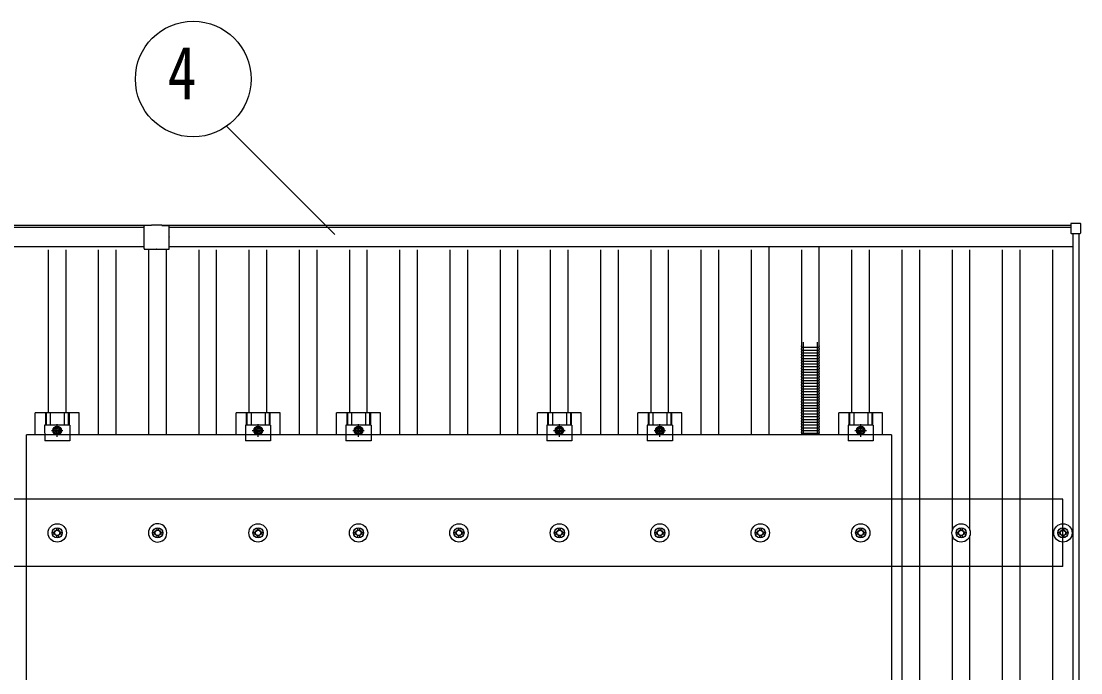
# Model space of a CAD drawing. Units: millimetres, scale not verified. Extents: x -16820 to 16820, y -11880 to 11880.
# Drawn here: x -8919 to -6809, y 7561 to 8859 of the extents above; entities that cross this region are included whole.
import ezdxf
from ezdxf.enums import TextEntityAlignment as Align

# ---------------------------------------------------------------- set-up
doc = ezdxf.new("R2010")
doc.units = ezdxf.units.MM
doc.header["$LTSCALE"] = 50
for name, color, linetype in [('0-4_YKK_13', 4, 'Continuous'), ('0-5_YKK_A1', 4, 'Continuous'), ('0-6_YKK_D', 6, 'Continuous')]:
    doc.layers.add(name, color=color, linetype=linetype)
doc.styles.add('ＭＳ ゴシック', font='')
doc.styles.get('ＭＳ ゴシック').set_extended_font_data('MS Gothic')

msp = doc.modelspace()

# ---------------------------------------------------------------- linework, layer by layer
at = {"layer": '0-4_YKK_13'}
for p, q in [((-8674.6, 8428.9), (-8674.6, 8450.5)), ((-8659.6, 8451.5), (-8673.6, 8451.5)), ((-8659.6, 8453), (-8639.6, 8453)), ((-8659.6, 8451.5), (-8659.6, 8453)), ((-8639.6, 8451.5), (-8639.6, 8453)), ((-8639.6, 8451.5), (-8625.6, 8451.5)), ((-8624.6, 8428.9), (-8624.6, 8450.5)), ((-6829.3, 8454.8), (-6829.3, 8436.8)), ((-6810.3, 8455.8), (-6828.3, 8455.8)), ((-6809.3, 8436.8), (-6809.3, 8454.8)), ((-8674.6, 8405.5), (-8674.6, 8428.1)), ((-8624.6, 8405.5), (-8624.6, 8428.1)), ((-6828.3, 8435.8), (-6810.3, 8435.8)), ((-8673.6, 8404.5), (-8650, 8404.5)), ((-8649.2, 8404.5), (-8625.6, 8404.5)), ((-7330.02, 8208.38), (-7365.18, 8208.38)), ((-7361.6, 8120.11), (-7361.6, 8219.42)), ((-7333.6, 8120.11), (-7333.6, 8219.42)), ((-7330.02, 8202.87), (-7365.18, 8202.87)), ((-7330.02, 8197.35), (-7365.18, 8197.35)), ((-7330.02, 8191.83), (-7365.18, 8191.83)), ((-7330.02, 8186.32), (-7365.18, 8186.32)), ((-7330.02, 8180.8), (-7365.18, 8180.8)), ((-7330.02, 8175.28), (-7365.18, 8175.28)), ((-7330.02, 8169.76), (-7365.18, 8169.76)), ((-7330.02, 8164.25), (-7365.18, 8164.25)), ((-7330.02, 8158.73), (-7365.18, 8158.73)), ((-7330.02, 8153.21), (-7365.18, 8153.21)), ((-7330.02, 8147.69), (-7365.18, 8147.69)), ((-7330.02, 8142.18), (-7365.18, 8142.18)), ((-7330.02, 8136.66), (-7365.18, 8136.66)), ((-7330.02, 8131.14), (-7365.18, 8131.14)), ((-7330.02, 8125.63), (-7365.18, 8125.63)), ((-7330.02, 8120.11), (-7365.18, 8120.11)), ((-7330.02, 8120.11), (-7365.18, 8120.11)), ((-7330.02, 8114.59), (-7365.18, 8114.59)), ((-7330.02, 8109.07), (-7365.18, 8109.07)), ((-7330.02, 8103.56), (-7365.18, 8103.56)), ((-7361.6, 8034.84), (-7361.6, 8120.11)), ((-7333.6, 8034.84), (-7333.6, 8120.11)), ((-7330.02, 8098.04), (-7365.18, 8098.04)), ((-7330.02, 8092.52), (-7365.18, 8092.52)), ((-7330.02, 8087), (-7365.18, 8087)), ((-8891.25, 8034.84), (-8891.25, 8078.34)), ((-8871.12, 8078.34), (-8871.12, 8054.14)), ((-8869.72, 8078.34), (-8869.72, 8054.14)), ((-8861.52, 8078.34), (-8861.52, 8054.14)), ((-8833.68, 8078.34), (-8833.68, 8054.14)), ((-8825.48, 8078.34), (-8825.48, 8054.14)), ((-8824.08, 8078.34), (-8824.08, 8054.14)), ((-8491.25, 8034.84), (-8491.25, 8078.34)), ((-8471.12, 8078.34), (-8471.12, 8054.14)), ((-8469.72, 8078.34), (-8469.72, 8054.14)), ((-8461.52, 8078.34), (-8461.52, 8054.14)), ((-8433.68, 8078.34), (-8433.68, 8054.14)), ((-8425.48, 8078.34), (-8425.48, 8054.14)), ((-8424.08, 8078.34), (-8424.08, 8054.14)), ((-8291.25, 8034.84), (-8291.25, 8078.34)), ((-8271.12, 8078.34), (-8271.12, 8054.14)), ((-8269.72, 8078.34), (-8269.72, 8054.14)), ((-8261.52, 8078.34), (-8261.52, 8054.14)), ((-8233.68, 8078.34), (-8233.68, 8054.14)), ((-8225.48, 8078.34), (-8225.48, 8054.14)), ((-8224.08, 8078.34), (-8224.08, 8054.14)), ((-7891.25, 8034.84), (-7891.25, 8078.34)), ((-7871.12, 8078.34), (-7871.12, 8054.14)), ((-7869.72, 8078.34), (-7869.72, 8054.14)), ((-7861.52, 8078.34), (-7861.52, 8054.14)), ((-7833.68, 8078.34), (-7833.68, 8054.14)), ((-7825.48, 8078.34), (-7825.48, 8054.14)), ((-7824.08, 8078.34), (-7824.08, 8054.14)), ((-7691.25, 8034.84), (-7691.25, 8078.34)), ((-7671.12, 8078.34), (-7671.12, 8054.14)), ((-7669.72, 8078.34), (-7669.72, 8054.14)), ((-7661.52, 8078.34), (-7661.52, 8054.14)), ((-7633.68, 8078.34), (-7633.68, 8054.14)), ((-7625.48, 8078.34), (-7625.48, 8054.14)), ((-7624.08, 8078.34), (-7624.08, 8054.14)), ((-7330.09, 8064.8), (-7365.24, 8064.8)), ((-7330.02, 8081.49), (-7365.18, 8081.49)), ((-7330.02, 8075.97), (-7365.18, 8075.97)), ((-7330.02, 8070.45), (-7365.18, 8070.45)), ((-7291.25, 8034.84), (-7291.25, 8078.34)), ((-7271.12, 8078.34), (-7271.12, 8054.14)), ((-7269.72, 8078.34), (-7269.72, 8054.14)), ((-7261.52, 8078.34), (-7261.52, 8054.14)), ((-7233.68, 8078.34), (-7233.68, 8054.14)), ((-7225.48, 8078.34), (-7225.48, 8054.14)), ((-7224.08, 8078.34), (-7224.08, 8054.14)), ((-8872.61, 8054.14), (-8872.6, 8022.84)), ((-8822.6, 8054.14), (-8872.61, 8054.14)), ((-8859.1, 8043.34), (-8836.1, 8043.34)), ((-8847.6, 8030.84), (-8847.6, 8055.85)), ((-8472.61, 8054.14), (-8472.6, 8022.84)), ((-8422.6, 8054.14), (-8472.61, 8054.14)), ((-8459.1, 8043.34), (-8436.1, 8043.34)), ((-8447.6, 8030.84), (-8447.6, 8055.85)), ((-8272.61, 8054.14), (-8272.6, 8022.84)), ((-8222.6, 8054.14), (-8272.61, 8054.14)), ((-8259.1, 8043.34), (-8236.1, 8043.34)), ((-8247.6, 8030.84), (-8247.6, 8055.85)), ((-7872.61, 8054.14), (-7872.6, 8022.84)), ((-7822.6, 8054.14), (-7872.61, 8054.14)), ((-7859.1, 8043.34), (-7836.1, 8043.34)), ((-7847.6, 8030.84), (-7847.6, 8055.85)), ((-7672.61, 8054.14), (-7672.6, 8022.84)), ((-7622.6, 8054.14), (-7672.61, 8054.14)), ((-7659.1, 8043.34), (-7636.1, 8043.34)), ((-7647.6, 8030.84), (-7647.6, 8055.85)), ((-7330.09, 8059.29), (-7365.24, 8059.29)), ((-7330.09, 8053.77), (-7365.24, 8053.77)), ((-7330.09, 8048.25), (-7365.24, 8048.25)), ((-7330.09, 8042.73), (-7365.24, 8042.73)), ((-7272.61, 8054.14), (-7272.6, 8022.84)), ((-7222.6, 8054.14), (-7272.61, 8054.14)), ((-7259.1, 8043.34), (-7236.1, 8043.34)), ((-7247.6, 8030.84), (-7247.6, 8055.85)), ((-8908.6, 6900.84), (-8908.6, 8034.84)), ((-7186.6, 8034.84), (-8908.6, 8034.84)), ((-7330.09, 8037.22), (-7365.24, 8037.22)), ((-8857.6, 7841.07), (-8853.18, 7841.07)), ((-8857.6, 7837.57), (-8853.18, 7837.57)), ((-8849.35, 7849.31), (-8849.35, 7844.9)), ((-8849.35, 7833.73), (-8849.35, 7829.32)), ((-8845.85, 7849.31), (-8845.85, 7844.9)), ((-8845.85, 7833.73), (-8845.85, 7829.32)), ((-8842.02, 7841.07), (-8837.6, 7841.07)), ((-8842.02, 7837.57), (-8837.6, 7837.57)), ((-8657.6, 7841.07), (-8653.18, 7841.07)), ((-8657.6, 7837.57), (-8653.18, 7837.57)), ((-8649.35, 7849.31), (-8649.35, 7844.9)), ((-8649.35, 7833.73), (-8649.35, 7829.32)), ((-8645.85, 7849.31), (-8645.85, 7844.9)), ((-8645.85, 7833.73), (-8645.85, 7829.32)), ((-8642.02, 7841.07), (-8637.6, 7841.07)), ((-8642.02, 7837.57), (-8637.6, 7837.57)), ((-8457.6, 7841.07), (-8453.18, 7841.07)), ((-8457.6, 7837.57), (-8453.18, 7837.57)), ((-8449.35, 7849.31), (-8449.35, 7844.9)), ((-8449.35, 7833.73), (-8449.35, 7829.32)), ((-8445.85, 7849.31), (-8445.85, 7844.9)), ((-8445.85, 7833.73), (-8445.85, 7829.32)), ((-8442.02, 7841.07), (-8437.6, 7841.07)), ((-8442.02, 7837.57), (-8437.6, 7837.57)), ((-8257.6, 7841.07), (-8253.18, 7841.07)), ((-8257.6, 7837.57), (-8253.18, 7837.57)), ((-8249.35, 7849.31), (-8249.35, 7844.9)), ((-8249.35, 7833.73), (-8249.35, 7829.32)), ((-8245.85, 7849.31), (-8245.85, 7844.9)), ((-8245.85, 7833.73), (-8245.85, 7829.32)), ((-8242.02, 7841.07), (-8237.6, 7841.07)), ((-8242.02, 7837.57), (-8237.6, 7837.57)), ((-8057.6, 7841.07), (-8053.18, 7841.07)), ((-8057.6, 7837.57), (-8053.18, 7837.57)), ((-8049.35, 7849.31), (-8049.35, 7844.9)), ((-8049.35, 7833.73), (-8049.35, 7829.32)), ((-8045.85, 7849.31), (-8045.85, 7844.9)), ((-8045.85, 7833.73), (-8045.85, 7829.32)), ((-8042.02, 7841.07), (-8037.6, 7841.07)), ((-8042.02, 7837.57), (-8037.6, 7837.57)), ((-7857.6, 7841.07), (-7853.18, 7841.07)), ((-7857.6, 7837.57), (-7853.18, 7837.57)), ((-7849.35, 7849.31), (-7849.35, 7844.9)), ((-7849.35, 7833.73), (-7849.35, 7829.32)), ((-7845.85, 7849.31), (-7845.85, 7844.9)), ((-7845.85, 7833.73), (-7845.85, 7829.32)), ((-7842.02, 7841.07), (-7837.6, 7841.07)), ((-7842.02, 7837.57), (-7837.6, 7837.57)), ((-7657.6, 7841.07), (-7653.18, 7841.07)), ((-7657.6, 7837.57), (-7653.18, 7837.57)), ((-7649.35, 7849.31), (-7649.35, 7844.9)), ((-7649.35, 7833.73), (-7649.35, 7829.32)), ((-7645.85, 7849.31), (-7645.85, 7844.9)), ((-7645.85, 7833.73), (-7645.85, 7829.32)), ((-7642.02, 7841.07), (-7637.6, 7841.07)), ((-7642.02, 7837.57), (-7637.6, 7837.57)), ((-7457.6, 7841.07), (-7453.18, 7841.07)), ((-7457.6, 7837.57), (-7453.18, 7837.57)), ((-7449.35, 7849.31), (-7449.35, 7844.9)), ((-7449.35, 7833.73), (-7449.35, 7829.32)), ((-7445.85, 7849.31), (-7445.85, 7844.9)), ((-7445.85, 7833.73), (-7445.85, 7829.32)), ((-7442.02, 7841.07), (-7437.6, 7841.07)), ((-7442.02, 7837.57), (-7437.6, 7837.57)), ((-7257.6, 7841.07), (-7253.18, 7841.07)), ((-7257.6, 7837.57), (-7253.18, 7837.57)), ((-7249.35, 7849.31), (-7249.35, 7844.9)), ((-7249.35, 7833.73), (-7249.35, 7829.32)), ((-7245.85, 7849.31), (-7245.85, 7844.9)), ((-7245.85, 7833.73), (-7245.85, 7829.32)), ((-7242.02, 7841.07), (-7237.6, 7841.07)), ((-7242.02, 7837.57), (-7237.6, 7837.57)), ((-7057.6, 7841.07), (-7053.18, 7841.07)), ((-7057.6, 7837.57), (-7053.18, 7837.57)), ((-7049.35, 7849.31), (-7049.35, 7844.9)), ((-7049.35, 7833.73), (-7049.35, 7829.32)), ((-7045.85, 7849.31), (-7045.85, 7844.9)), ((-7045.85, 7833.73), (-7045.85, 7829.32)), ((-7042.02, 7841.07), (-7037.6, 7841.07)), ((-7042.02, 7837.57), (-7037.6, 7837.57)), ((-6854.85, 7841.07), (-6850.43, 7841.07)), ((-6854.85, 7837.57), (-6850.43, 7837.57)), ((-6846.6, 7849.31), (-6846.6, 7844.9)), ((-6846.6, 7833.73), (-6846.6, 7829.32)), ((-6843.1, 7849.31), (-6843.1, 7844.9)), ((-6843.1, 7833.73), (-6843.1, 7829.32)), ((-6839.27, 7841.07), (-6834.85, 7841.07)), ((-6839.27, 7837.57), (-6834.85, 7837.57))]:
    msp.add_line(p, q, dxfattribs=at)
for points in [[(-8803.95, 8034.84), (-8803.95, 8078.34), (-8891.25, 8078.34)], [(-8403.95, 8034.84), (-8403.95, 8078.34), (-8491.25, 8078.34)], [(-8203.95, 8034.84), (-8203.95, 8078.34), (-8291.25, 8078.34)], [(-7803.95, 8034.84), (-7803.95, 8078.34), (-7891.25, 8078.34)], [(-7603.95, 8034.84), (-7603.95, 8078.34), (-7691.25, 8078.34)], [(-7203.95, 8034.84), (-7203.95, 8078.34), (-7291.25, 8078.34)], [(-8822.6, 8054.14), (-8822.6, 8022.84), (-8872.6, 8022.84)], [(-8422.6, 8054.14), (-8422.6, 8022.84), (-8472.6, 8022.84)], [(-8222.6, 8054.14), (-8222.6, 8022.84), (-8272.6, 8022.84)], [(-7822.6, 8054.14), (-7822.6, 8022.84), (-7872.6, 8022.84)], [(-7622.6, 8054.14), (-7622.6, 8022.84), (-7672.6, 8022.84)], [(-7222.6, 8054.14), (-7222.6, 8022.84), (-7272.6, 8022.84)], [(-7186.6, 8034.84), (-7186.6, 6900.84), (-8908.6, 6900.84)]]:
    msp.add_lwpolyline(points, dxfattribs=at)
for points in [[(-8847.6, 8035.84), (-8841.1, 8039.59), (-8841.1, 8047.09), (-8847.6, 8050.85), (-8854.1, 8047.09), (-8854.1, 8039.59)], [(-8447.6, 8035.84), (-8441.1, 8039.59), (-8441.1, 8047.09), (-8447.6, 8050.85), (-8454.1, 8047.09), (-8454.1, 8039.59)], [(-8247.6, 8035.84), (-8241.1, 8039.59), (-8241.1, 8047.09), (-8247.6, 8050.85), (-8254.1, 8047.09), (-8254.1, 8039.59)], [(-7847.6, 8035.84), (-7841.1, 8039.59), (-7841.1, 8047.09), (-7847.6, 8050.85), (-7854.1, 8047.09), (-7854.1, 8039.59)], [(-7647.6, 8035.84), (-7641.1, 8039.59), (-7641.1, 8047.09), (-7647.6, 8050.85), (-7654.1, 8047.09), (-7654.1, 8039.59)], [(-7247.6, 8035.84), (-7241.1, 8039.59), (-7241.1, 8047.09), (-7247.6, 8050.85), (-7254.1, 8047.09), (-7254.1, 8039.59)]]:
    msp.add_lwpolyline(points, close=True, dxfattribs=at)
for centre, radius in [((-8847.6, 8043.34), 8.5), ((-8847.6, 8043.34), 6.5), ((-8847.6, 8043.34), 4), ((-8447.6, 8043.34), 8.5), ((-8447.6, 8043.34), 6.5), ((-8447.6, 8043.34), 4), ((-8247.6, 8043.34), 8.5), ((-8247.6, 8043.34), 6.5), ((-8247.6, 8043.34), 4), ((-7847.6, 8043.34), 8.5), ((-7847.6, 8043.34), 6.5), ((-7847.6, 8043.34), 4), ((-7647.6, 8043.34), 8.5), ((-7647.6, 8043.34), 6.5), ((-7647.6, 8043.34), 4), ((-7247.6, 8043.34), 8.5), ((-7247.6, 8043.34), 6.5), ((-7247.6, 8043.34), 4), ((-8847.6, 7839.32), 18.25), ((-8847.6, 7839.32), 10.15), ((-8647.6, 7839.32), 10.15), ((-8447.6, 7839.32), 18.25), ((-8447.6, 7839.32), 10.15), ((-8247.6, 7839.32), 18.25), ((-8247.6, 7839.32), 10.15), ((-8047.6, 7839.32), 18.25), ((-8047.6, 7839.32), 10.15), ((-7847.6, 7839.32), 18.25), ((-7847.6, 7839.32), 10.15), ((-7647.6, 7839.32), 18.25), ((-7647.6, 7839.32), 10.15), ((-7447.6, 7839.32), 18.25), ((-7447.6, 7839.32), 10.15), ((-7247.6, 7839.32), 18.25), ((-7247.6, 7839.32), 10.15), ((-7047.6, 7839.32), 18.25), ((-7047.6, 7839.32), 10.15), ((-6844.85, 7839.32), 18.25), ((-6844.85, 7839.32), 10.15), ((-8847.6, 7839.32), 5.85), ((-8847.6, 7839.32), 5.25), ((-8647.6, 7839.32), 5.85), ((-8647.6, 7839.32), 5.25), ((-8447.6, 7839.32), 5.85), ((-8447.6, 7839.32), 5.25), ((-8247.6, 7839.32), 5.85), ((-8247.6, 7839.32), 5.25), ((-8047.6, 7839.32), 5.85), ((-8047.6, 7839.32), 5.25), ((-7847.6, 7839.32), 5.85), ((-7847.6, 7839.32), 5.25), ((-7647.6, 7839.32), 5.85), ((-7647.6, 7839.32), 5.25), ((-7447.6, 7839.32), 5.85), ((-7447.6, 7839.32), 5.25), ((-7247.6, 7839.32), 5.85), ((-7247.6, 7839.32), 5.25), ((-7047.6, 7839.32), 5.85), ((-7047.6, 7839.32), 5.25), ((-6844.85, 7839.32), 5.85), ((-6844.85, 7839.32), 5.25)]:
    msp.add_circle(centre, radius, dxfattribs=at)
for centre, radius, start, end in [((-8673.6, 8450.5), 1, 90, 179.99999), ((-8625.6, 8450.5), 1, 0, 90), ((-6828.3, 8454.8), 1, 90, 180), ((-6810.3, 8454.8), 1, 0, 90), ((-8674.9, 8428.5), 0.5, 306.8699, 53.1301), ((-8624.3, 8428.5), 0.5, 126.8699, 233.1301), ((-6828.3, 8436.8), 1, 180, 270), ((-6810.3, 8436.8), 1, 270, 0), ((-8673.6, 8405.5), 1, 179.99999, 270), ((-8649.6, 8404.2), 0.5, 36.8699, 143.1301), ((-8625.6, 8405.5), 1, 270, 0), ((-7359.85, 8211.14), 6, 152.62743, 207.37257), ((-7359.85, 8205.63), 6, 152.62743, 207.37257), ((-7335.35, 8211.14), 6, 332.62743, 27.37257), ((-7335.35, 8205.63), 6, 332.62743, 27.37257), ((-7359.85, 8200.11), 6, 152.62743, 207.37257), ((-7359.85, 8194.59), 6, 152.62743, 207.37257), ((-7359.85, 8189.07), 6, 152.62743, 207.37257), ((-7335.35, 8200.11), 6, 332.62743, 27.37257), ((-7335.35, 8194.59), 6, 332.62743, 27.37257), ((-7335.35, 8189.07), 6, 332.62743, 27.37257), ((-7359.85, 8183.56), 6, 152.62743, 207.37257), ((-7359.85, 8178.04), 6, 152.62743, 207.37257), ((-7359.85, 8172.52), 6, 152.62743, 207.37257), ((-7359.85, 8167), 6, 152.62743, 207.37257), ((-7335.35, 8183.56), 6, 332.62743, 27.37257), ((-7335.35, 8178.04), 6, 332.62743, 27.37257), ((-7335.35, 8172.52), 6, 332.62743, 27.37257), ((-7335.35, 8167), 6, 332.62743, 27.37257), ((-7359.85, 8161.49), 6, 152.62743, 207.37257), ((-7359.85, 8155.97), 6, 152.62743, 207.37257), ((-7359.85, 8150.45), 6, 152.62743, 207.37257), ((-7359.85, 8144.94), 6, 152.62743, 207.37257), ((-7335.35, 8161.49), 6, 332.62743, 27.37257), ((-7335.35, 8155.97), 6, 332.62743, 27.37257), ((-7335.35, 8150.45), 6, 332.62743, 27.37257), ((-7335.35, 8144.94), 6, 332.62743, 27.37257), ((-7359.85, 8139.42), 6, 152.62743, 207.37257), ((-7359.85, 8133.9), 6, 152.62743, 207.37257), ((-7359.85, 8128.38), 6, 152.62743, 207.37257), ((-7359.85, 8122.87), 6, 152.62743, 207.37257), ((-7335.35, 8139.42), 6, 332.62743, 27.37257), ((-7335.35, 8133.9), 6, 332.62743, 27.37257), ((-7335.35, 8128.38), 6, 332.62743, 27.37257), ((-7335.35, 8122.87), 6, 332.62743, 27.37257), ((-7359.85, 8117.35), 6, 152.62743, 207.37257), ((-7359.85, 8111.83), 6, 152.62743, 207.37257), ((-7359.85, 8106.31), 6, 152.62743, 207.37257), ((-7359.85, 8100.8), 6, 152.62743, 207.37257), ((-7335.35, 8117.35), 6, 332.62743, 27.37257), ((-7335.35, 8111.83), 6, 332.62743, 27.37257), ((-7335.35, 8106.31), 6, 332.62743, 27.37257), ((-7335.35, 8100.8), 6, 332.62743, 27.37257), ((-7359.85, 8095.28), 6, 152.62743, 207.37257), ((-7359.85, 8089.76), 6, 152.62743, 207.37257), ((-7359.85, 8084.25), 6, 152.62743, 207.37257), ((-7335.35, 8095.28), 6, 332.62743, 27.37257), ((-7335.35, 8089.76), 6, 332.62743, 27.37257), ((-7335.35, 8084.25), 6, 332.62743, 27.37257), ((-7359.92, 8067.56), 6, 152.62743, 207.37257), ((-7359.92, 8062.04), 6, 152.62743, 207.37257), ((-7359.85, 8078.73), 6, 152.62743, 207.37257), ((-7359.85, 8073.21), 6, 152.62743, 207.37257), ((-7359.85, 8067.69), 6, 152.62743, 154.03086), ((-7335.42, 8067.56), 6, 332.62743, 27.37257), ((-7335.42, 8062.04), 6, 332.62743, 27.37257), ((-7335.35, 8078.73), 6, 332.62743, 27.37257), ((-7335.35, 8073.21), 6, 332.62743, 27.37257), ((-7335.35, 8067.69), 6, 25.96914, 27.37257), ((-7359.92, 8056.53), 6, 152.62743, 207.37257), ((-7359.92, 8051.01), 6, 152.62743, 207.37257), ((-7359.92, 8045.49), 6, 152.62743, 207.37257), ((-7359.92, 8039.98), 6, 152.62743, 207.37257), ((-7335.42, 8056.53), 6, 332.62743, 27.37257), ((-7335.42, 8051.01), 6, 332.62743, 27.37257), ((-7335.42, 8045.49), 6, 332.62743, 27.37257), ((-7335.42, 8039.98), 6, 332.62743, 27.37257), ((-7359.92, 8034.46), 6, 152.62743, 176.33415), ((-7335.42, 8034.46), 6, 3.66585, 27.37257), ((-8647.6, 7839.32), 18.25, 48.88811, 311.11189), ((-8647.6, 7839.32), 18.25, 311.11189, 48.88811)]:
    msp.add_arc(centre, radius, start, end, dxfattribs=at)
at = {"layer": '0-5_YKK_A1'}
for p, q in [((-14665.9, 8452.5), (-8659.6, 8452.5)), ((-8674.6, 8447.71), (-14665.9, 8447.71)), ((-8639.6, 8452.5), (-6829.3, 8452.5)), ((-6829.3, 8447.71), (-8624.6, 8447.71)), ((-6824.6, 3037.37), (-6824.6, 8435.8)), ((-6812.6, 3037.37), (-6812.6, 8435.8)), ((-14670.6, 8409.71), (-8674.6, 8409.71)), ((-8865.1, 8078.34), (-8865.1, 8402.92)), ((-8830.1, 8078.34), (-8830.1, 8402.92)), ((-8765.1, 8034.84), (-8765.1, 8402.92)), ((-8730.1, 8034.84), (-8730.1, 8402.92)), ((-8665.1, 8034.84), (-8665.1, 8402.92)), ((-8630.1, 8034.84), (-8630.1, 8402.92)), ((-8624.6, 8409.71), (-6824.6, 8409.71)), ((-8565.1, 8034.84), (-8565.1, 8402.92)), ((-8530.1, 8034.84), (-8530.1, 8402.92)), ((-8465.1, 8078.34), (-8465.1, 8402.92)), ((-8430.1, 8078.34), (-8430.1, 8402.92)), ((-8365.1, 8034.84), (-8365.1, 8402.92)), ((-8330.1, 8034.84), (-8330.1, 8402.92)), ((-8265.1, 8078.34), (-8265.1, 8402.92)), ((-8230.1, 8078.34), (-8230.1, 8402.92)), ((-8165.1, 8034.84), (-8165.1, 8402.92)), ((-8130.1, 8034.84), (-8130.1, 8402.92)), ((-8065.1, 8034.84), (-8065.1, 8402.92)), ((-8030.1, 8034.84), (-8030.1, 8402.92)), ((-7965.1, 8034.84), (-7965.1, 8402.92)), ((-7930.1, 8034.84), (-7930.1, 8402.92)), ((-7865.1, 8078.34), (-7865.1, 8402.92)), ((-7830.1, 8078.34), (-7830.1, 8402.92)), ((-7765.1, 8034.84), (-7765.1, 8402.92)), ((-7730.1, 8034.84), (-7730.1, 8402.92)), ((-7665.1, 8078.34), (-7665.1, 8402.92)), ((-7630.1, 8078.34), (-7630.1, 8402.92)), ((-7565.1, 8034.84), (-7565.1, 8402.92)), ((-7530.1, 8034.84), (-7530.1, 8402.92)), ((-7465.1, 8034.84), (-7465.1, 8402.92)), ((-7430.1, 8034.84), (-7430.1, 8409.71)), ((-7365.1, 8034.84), (-7365.1, 8402.92)), ((-7330.1, 8034.84), (-7330.1, 8409.71)), ((-7265.1, 8078.34), (-7265.1, 8402.92)), ((-7230.1, 8078.34), (-7230.1, 8402.92)), ((-7165.1, 3073.82), (-7165.1, 8402.92)), ((-7130.1, 3073.82), (-7130.1, 8402.92)), ((-7065.1, 7844.49), (-7065.1, 8402.92)), ((-7030.1, 7844.49), (-7030.1, 8402.92)), ((-6965.1, 3073.82), (-6965.1, 8402.92)), ((-6930.1, 3073.82), (-6930.1, 8402.92)), ((-6865.1, 3073.82), (-6865.1, 8402.92)), ((-6844.85, 7906.32), (-14647.6, 7906.32)), ((-6844.85, 7772.32), (-6844.85, 7906.32)), ((-7065.1, 6444.49), (-7065.1, 7834.14)), ((-7030.1, 6444.49), (-7030.1, 7834.14)), ((-6844.85, 7772.32), (-14647.6, 7772.32))]:
    msp.add_line(p, q, dxfattribs=at)
at = {"layer": '0-6_YKK_D'}
msp.add_line((-8294.74, 8433.65), (-8510.33, 8649.24), dxfattribs=at)
msp.add_circle((-8576.75, 8743.36), 115.2, dxfattribs=at)

# ---------------------------------------------------------------- texts
at = {"layer": '0-6_YKK_D', "style": 'ＭＳ ゴシック', "width": 0.8}
msp.add_text('4', height=105.6, dxfattribs=at).set_placement((-8627.83, 8671.36), align=Align.BOTTOM_LEFT)

doc.saveas('drawing.dxf')
